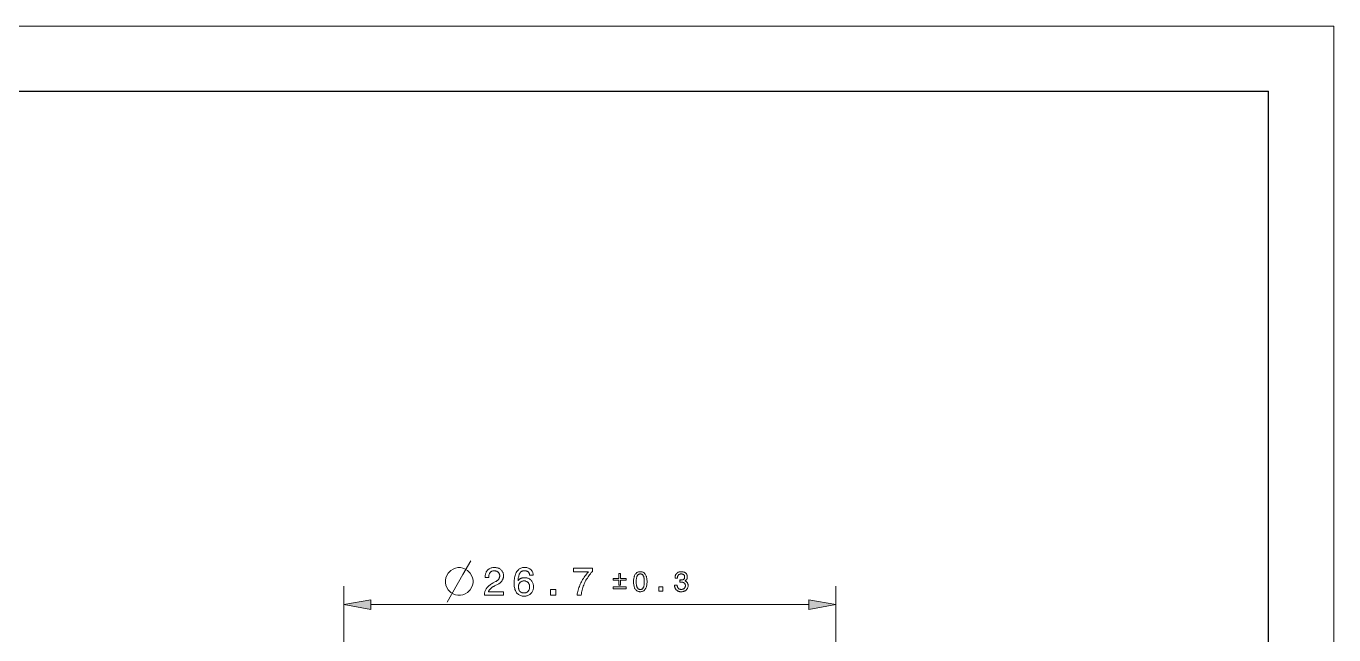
# Model space of a CAD drawing. Extents: x 0 to 420, y 0 to 594.
# Drawn here: x 278.2 to 420, y 527.9 to 594 of the extents above; entities that cross this region are included whole.
import ezdxf

# ---------------------------------------------------------------- set-up
doc = ezdxf.new("R2010")
doc.units = 0

msp = doc.modelspace()

# ---------------------------------------------------------------- linework, layer by layer
at = {"lineweight": 13}
for p, q in [((420.04, 594), (0, 594)), ((420.04, 0), (420.04, 594)), ((312.64, 494.34), (312.64, 533.23)), ((366.04, 494.14), (366.04, 533.23)), ((315.6, 531.23), (363.09, 531.23))]:
    msp.add_line(p, q, dxfattribs=at)
at = {"color": 3, "lineweight": 30}
for p in [(28.29, 586.93), (412.97, 7.07)]:
    msp.add_line(p, (412.97, 586.93), dxfattribs=at)
at = {"lineweight": 13}
for points in [[(325.32, 535.23), (325.02, 535.23), (324.77, 535.18), (324.52, 535.08), (324.27, 534.93), (323.97, 534.63), (323.82, 534.38), (323.72, 534.13), (323.67, 533.88), (323.67, 533.58), (323.72, 533.33), (323.82, 533.08), (323.97, 532.83), (324.27, 532.53), (324.52, 532.38), (324.77, 532.28), (325.02, 532.23), (325.32, 532.23), (325.57, 532.28), (325.82, 532.38), (326.07, 532.53), (326.37, 532.83), (326.52, 533.08), (326.62, 533.33), (326.67, 533.58), (326.67, 533.88), (326.62, 534.13), (326.52, 534.38), (326.37, 534.63), (326.07, 534.93), (325.82, 535.08), (325.57, 535.18)], [(327.91, 532.23), (327.91, 532.24), (327.91, 532.33), (327.92, 532.41), (327.93, 532.49), (327.95, 532.57), (327.96, 532.65), (327.99, 532.72), (328.01, 532.79), (328.05, 532.86), (328.08, 532.92), (328.12, 532.98), (328.16, 533.04), (328.22, 533.1), (328.27, 533.16), (328.34, 533.22), (328.41, 533.28), (328.49, 533.34), (328.57, 533.4), (328.66, 533.46), (328.76, 533.51), (328.87, 533.57), (329.12, 533.71), (329.17, 533.74), (329.21, 533.76), (329.25, 533.79), (329.28, 533.82), (329.32, 533.84), (329.35, 533.87), (329.38, 533.9), (329.41, 533.93), (329.43, 533.96), (329.46, 533.99), (329.48, 534.02), (329.49, 534.06), (329.51, 534.09), (329.52, 534.12), (329.54, 534.16), (329.54, 534.2), (329.55, 534.23), (329.56, 534.27), (329.56, 534.31), (329.56, 534.36), (329.56, 534.4), (329.55, 534.45), (329.55, 534.49), (329.54, 534.53), (329.52, 534.57), (329.5, 534.61), (329.48, 534.64), (329.46, 534.68), (329.43, 534.71), (329.4, 534.74), (329.36, 534.77), (329.33, 534.79), (329.29, 534.81), (329.25, 534.83), (329.21, 534.85), (329.16, 534.86), (329.12, 534.87), (329.07, 534.88), (329.01, 534.89), (328.96, 534.89), (328.91, 534.88), (328.86, 534.88), (328.81, 534.87), (328.76, 534.86), (328.72, 534.84), (328.68, 534.82), (328.64, 534.8), (328.6, 534.77), (328.56, 534.74), (328.53, 534.7), (328.5, 534.66), (328.48, 534.62), (328.45, 534.58), (328.43, 534.53), (328.41, 534.48), (328.4, 534.43), (328.39, 534.37), (328.38, 534.32), (328.38, 534.25), (328.37, 534.19), (328.37, 534.15), (327.98, 534.15), (327.98, 534.22), (327.99, 534.31), (327.99, 534.4), (328.01, 534.48), (328.03, 534.56), (328.05, 534.64), (328.08, 534.71), (328.11, 534.78), (328.16, 534.85), (328.2, 534.91), (328.25, 534.97), (328.31, 535.02), (328.37, 535.07), (328.43, 535.11), (328.5, 535.15), (328.57, 535.18), (328.65, 535.2), (328.72, 535.22), (328.81, 535.23), (328.89, 535.24), (328.98, 535.24), (329.07, 535.24), (329.15, 535.23), (329.23, 535.22), (329.31, 535.21), (329.38, 535.18), (329.45, 535.16), (329.52, 535.12), (329.58, 535.09), (329.64, 535.05), (329.7, 535), (329.75, 534.95), (329.8, 534.89), (329.84, 534.84), (329.87, 534.78), (329.9, 534.71), (329.93, 534.65), (329.95, 534.58), (329.96, 534.51), (329.97, 534.43), (329.97, 534.35), (329.97, 534.29), (329.97, 534.23), (329.96, 534.17), (329.95, 534.12), (329.93, 534.06), (329.91, 534.01), (329.89, 533.95), (329.87, 533.9), (329.84, 533.86), (329.81, 533.81), (329.78, 533.76), (329.74, 533.72), (329.7, 533.67), (329.66, 533.63), (329.61, 533.59), (329.56, 533.55), (329.51, 533.51), (329.45, 533.48), (329.39, 533.44), (329.32, 533.4), (329.07, 533.28), (329, 533.24), (328.93, 533.2), (328.87, 533.17), (328.81, 533.13), (328.76, 533.1), (328.71, 533.06), (328.67, 533.03), (328.62, 533), (328.59, 532.97), (328.55, 532.94), (328.52, 532.91), (328.49, 532.87), (328.47, 532.84), (328.44, 532.81), (328.42, 532.78), (328.4, 532.74), (328.38, 532.71), (328.37, 532.67), (328.36, 532.63), (328.35, 532.6), (329.97, 532.6), (329.97, 532.23)], [(333.2, 534.41), (332.8, 534.41), (332.8, 534.46), (332.79, 534.5), (332.78, 534.54), (332.77, 534.58), (332.75, 534.62), (332.73, 534.66), (332.71, 534.69), (332.69, 534.72), (332.67, 534.75), (332.64, 534.77), (332.61, 534.8), (332.58, 534.82), (332.55, 534.83), (332.51, 534.85), (332.48, 534.86), (332.44, 534.88), (332.4, 534.88), (332.35, 534.89), (332.31, 534.89), (332.26, 534.89), (332.2, 534.89), (332.13, 534.88), (332.08, 534.87), (332.02, 534.85), (331.97, 534.83), (331.92, 534.8), (331.87, 534.76), (331.83, 534.72), (331.79, 534.68), (331.76, 534.63), (331.72, 534.57), (331.69, 534.51), (331.66, 534.44), (331.64, 534.36), (331.62, 534.29), (331.6, 534.2), (331.58, 534.11), (331.57, 534.02), (331.56, 533.91), (331.55, 533.81), (331.58, 533.84), (331.6, 533.87), (331.63, 533.9), (331.66, 533.92), (331.69, 533.95), (331.72, 533.97), (331.76, 534), (331.79, 534.02), (331.82, 534.04), (331.86, 534.05), (331.9, 534.07), (331.94, 534.08), (331.97, 534.1), (332.01, 534.11), (332.05, 534.12), (332.09, 534.12), (332.14, 534.13), (332.18, 534.13), (332.22, 534.14), (332.27, 534.14), (332.35, 534.14), (332.43, 534.13), (332.51, 534.11), (332.58, 534.09), (332.65, 534.07), (332.72, 534.04), (332.79, 534), (332.85, 533.96), (332.91, 533.92), (332.96, 533.87), (333.01, 533.81), (333.06, 533.75), (333.1, 533.69), (333.13, 533.62), (333.16, 533.55), (333.18, 533.47), (333.2, 533.4), (333.21, 533.32), (333.22, 533.23), (333.23, 533.15), (333.22, 533.06), (333.21, 532.97), (333.2, 532.89), (333.18, 532.81), (333.16, 532.74), (333.12, 532.67), (333.09, 532.6), (333.05, 532.54), (333, 532.48), (332.94, 532.42), (332.89, 532.37), (332.82, 532.32), (332.76, 532.28), (332.69, 532.24), (332.62, 532.21), (332.54, 532.18), (332.46, 532.16), (332.38, 532.15), (332.3, 532.14), (332.21, 532.14), (332.1, 532.14), (332.01, 532.15), (331.91, 532.17), (331.83, 532.2), (331.74, 532.23), (331.66, 532.27), (331.59, 532.32), (331.52, 532.37), (331.46, 532.43), (331.4, 532.5), (331.35, 532.58), (331.3, 532.66), (331.26, 532.75), (331.22, 532.85), (331.19, 532.95), (331.16, 533.06), (331.14, 533.17), (331.13, 533.29), (331.12, 533.42), (331.12, 533.56), (331.12, 533.71), (331.13, 533.86), (331.15, 534.01), (331.17, 534.14), (331.19, 534.27), (331.23, 534.39), (331.27, 534.51), (331.31, 534.61), (331.36, 534.71), (331.42, 534.8), (331.48, 534.89), (331.55, 534.96), (331.62, 535.03), (331.69, 535.09), (331.78, 535.13), (331.86, 535.17), (331.95, 535.21), (332.05, 535.23), (332.15, 535.24), (332.25, 535.24), (332.34, 535.24), (332.42, 535.24), (332.49, 535.23), (332.57, 535.21), (332.64, 535.19), (332.7, 535.17), (332.76, 535.14), (332.82, 535.11), (332.88, 535.07), (332.93, 535.03), (332.98, 534.98), (333.02, 534.93), (333.06, 534.88), (333.09, 534.83), (333.12, 534.77), (333.15, 534.7), (333.17, 534.64), (333.18, 534.57), (333.19, 534.49)], [(337.96, 532.23), (337.98, 532.37), (338.01, 532.51), (338.04, 532.65), (338.07, 532.79), (338.11, 532.92), (338.15, 533.06), (338.2, 533.19), (338.25, 533.32), (338.3, 533.45), (338.36, 533.57), (338.42, 533.7), (338.49, 533.82), (338.56, 533.94), (338.64, 534.06), (338.72, 534.18), (338.8, 534.3), (338.89, 534.42), (338.99, 534.53), (339.09, 534.65), (339.19, 534.76), (337.55, 534.76), (337.55, 535.16), (339.61, 535.16), (339.61, 534.8), (339.5, 534.69), (339.41, 534.57), (339.32, 534.46), (339.23, 534.34), (339.15, 534.22), (339.07, 534.1), (338.99, 533.98), (338.92, 533.86), (338.85, 533.73), (338.79, 533.6), (338.73, 533.47), (338.68, 533.34), (338.63, 533.21), (338.58, 533.07), (338.54, 532.94), (338.5, 532.8), (338.47, 532.66), (338.44, 532.52), (338.42, 532.37), (338.4, 532.23)], [(344.08, 533.7), (344.09, 533.8), (344.09, 533.9), (344.1, 534), (344.11, 534.09), (344.13, 534.17), (344.15, 534.25), (344.18, 534.32), (344.2, 534.39), (344.23, 534.45), (344.27, 534.51), (344.31, 534.56), (344.35, 534.61), (344.4, 534.65), (344.45, 534.69), (344.5, 534.72), (344.55, 534.74), (344.61, 534.76), (344.68, 534.78), (344.74, 534.79), (344.81, 534.79), (344.88, 534.79), (344.95, 534.78), (345.01, 534.76), (345.07, 534.74), (345.13, 534.72), (345.18, 534.69), (345.23, 534.65), (345.27, 534.61), (345.32, 534.57), (345.35, 534.51), (345.39, 534.46), (345.42, 534.39), (345.45, 534.32), (345.47, 534.25), (345.49, 534.17), (345.51, 534.09), (345.52, 534), (345.53, 533.9), (345.54, 533.8), (345.54, 533.7), (345.54, 533.6), (345.53, 533.5), (345.52, 533.4), (345.51, 533.31), (345.49, 533.23), (345.47, 533.15), (345.45, 533.08), (345.42, 533.01), (345.39, 532.95), (345.35, 532.89), (345.32, 532.84), (345.27, 532.79), (345.23, 532.75), (345.18, 532.71), (345.13, 532.68), (345.07, 532.66), (345.01, 532.64), (344.95, 532.63), (344.88, 532.62), (344.81, 532.62), (344.74, 532.62), (344.68, 532.63), (344.61, 532.64), (344.55, 532.66), (344.5, 532.68), (344.45, 532.71), (344.4, 532.75), (344.35, 532.79), (344.31, 532.84), (344.27, 532.89), (344.23, 532.95), (344.2, 533.01), (344.18, 533.08), (344.15, 533.15), (344.13, 533.23), (344.11, 533.31), (344.1, 533.4), (344.09, 533.5), (344.09, 533.6)], [(348.53, 533.33), (348.81, 533.33), (348.81, 533.29), (348.81, 533.25), (348.82, 533.21), (348.83, 533.17), (348.84, 533.14), (348.85, 533.1), (348.87, 533.07), (348.89, 533.04), (348.91, 533.02), (348.93, 532.99), (348.95, 532.97), (348.98, 532.95), (349.01, 532.93), (349.04, 532.91), (349.07, 532.9), (349.1, 532.89), (349.14, 532.88), (349.18, 532.87), (349.22, 532.87), (349.26, 532.87), (349.3, 532.87), (349.34, 532.87), (349.37, 532.88), (349.41, 532.89), (349.44, 532.9), (349.47, 532.91), (349.5, 532.92), (349.53, 532.94), (349.56, 532.96), (349.58, 532.98), (349.6, 533), (349.62, 533.03), (349.64, 533.05), (349.66, 533.08), (349.67, 533.11), (349.68, 533.14), (349.69, 533.18), (349.7, 533.21), (349.7, 533.25), (349.7, 533.28), (349.7, 533.32), (349.7, 533.35), (349.69, 533.38), (349.68, 533.41), (349.67, 533.44), (349.66, 533.47), (349.64, 533.49), (349.63, 533.52), (349.61, 533.54), (349.58, 533.56), (349.56, 533.58), (349.53, 533.59), (349.5, 533.61), (349.47, 533.62), (349.44, 533.63), (349.41, 533.64), (349.37, 533.65), (349.33, 533.65), (349.3, 533.65), (349.25, 533.66), (349.25, 533.66), (349.24, 533.66), (349.24, 533.66), (349.23, 533.66), (349.22, 533.66), (349.22, 533.66), (349.21, 533.66), (349.2, 533.65), (349.2, 533.65), (349.19, 533.65), (349.19, 533.65), (349.18, 533.65), (349.17, 533.65), (349.16, 533.65), (349.15, 533.65), (349.15, 533.65), (349.14, 533.65), (349.13, 533.65), (349.12, 533.65), (349.11, 533.65), (349.11, 533.89), (349.11, 533.89), (349.12, 533.89), (349.13, 533.89), (349.13, 533.89), (349.14, 533.89), (349.14, 533.89), (349.15, 533.89), (349.16, 533.89), (349.16, 533.89), (349.17, 533.89), (349.17, 533.89), (349.18, 533.89), (349.19, 533.88), (349.19, 533.88), (349.2, 533.88), (349.2, 533.88), (349.21, 533.88), (349.21, 533.88), (349.22, 533.88), (349.22, 533.88), (349.26, 533.89), (349.3, 533.89), (349.34, 533.89), (349.37, 533.9), (349.4, 533.9), (349.43, 533.91), (349.46, 533.92), (349.48, 533.94), (349.5, 533.95), (349.52, 533.96), (349.54, 533.98), (349.56, 534), (349.57, 534.02), (349.59, 534.04), (349.6, 534.07), (349.61, 534.09), (349.61, 534.12), (349.62, 534.15), (349.62, 534.18), (349.62, 534.21), (349.62, 534.24), (349.62, 534.27), (349.61, 534.3), (349.61, 534.33), (349.6, 534.35), (349.59, 534.38), (349.58, 534.4), (349.56, 534.42), (349.55, 534.44), (349.53, 534.46), (349.51, 534.47), (349.49, 534.49), (349.46, 534.5), (349.44, 534.51), (349.41, 534.52), (349.38, 534.53), (349.35, 534.53), (349.32, 534.54), (349.29, 534.54), (349.25, 534.54), (349.21, 534.54), (349.18, 534.54), (349.14, 534.53), (349.11, 534.52), (349.08, 534.51), (349.05, 534.5), (349.02, 534.49), (348.99, 534.47), (348.97, 534.45), (348.95, 534.43), (348.93, 534.4), (348.91, 534.38), (348.9, 534.35), (348.88, 534.32), (348.87, 534.29), (348.86, 534.25), (348.85, 534.22), (348.85, 534.18), (348.85, 534.14), (348.84, 534.09), (348.58, 534.09), (348.58, 534.11), (348.58, 534.18), (348.58, 534.23), (348.59, 534.29), (348.61, 534.34), (348.62, 534.39), (348.64, 534.44), (348.66, 534.49), (348.69, 534.53), (348.72, 534.57), (348.76, 534.61), (348.79, 534.64), (348.83, 534.67), (348.87, 534.7), (348.92, 534.72), (348.97, 534.74), (349.02, 534.76), (349.07, 534.77), (349.12, 534.78), (349.18, 534.79), (349.24, 534.79), (349.3, 534.79), (349.36, 534.78), (349.42, 534.78), (349.47, 534.77), (349.52, 534.75), (349.57, 534.74), (349.62, 534.72), (349.66, 534.69), (349.7, 534.67), (349.74, 534.64), (349.77, 534.61), (349.8, 534.58), (349.83, 534.54), (349.85, 534.5), (349.87, 534.46), (349.89, 534.42), (349.9, 534.37), (349.91, 534.33), (349.91, 534.28), (349.91, 534.22), (349.91, 534.19), (349.91, 534.16), (349.91, 534.14), (349.9, 534.11), (349.9, 534.08), (349.89, 534.06), (349.88, 534.03), (349.87, 534.01), (349.86, 533.99), (349.85, 533.96), (349.83, 533.94), (349.82, 533.92), (349.8, 533.9), (349.78, 533.89), (349.76, 533.87), (349.74, 533.85), (349.72, 533.84), (349.7, 533.82), (349.67, 533.81), (349.65, 533.8), (349.68, 533.79), (349.71, 533.77), (349.74, 533.76), (349.77, 533.74), (349.8, 533.72), (349.82, 533.7), (349.85, 533.68), (349.87, 533.66), (349.89, 533.63), (349.91, 533.61), (349.92, 533.58), (349.94, 533.55), (349.95, 533.52), (349.96, 533.49), (349.97, 533.46), (349.98, 533.43), (349.99, 533.39), (349.99, 533.36), (349.99, 533.32), (349.99, 533.28), (349.99, 533.22), (349.99, 533.17), (349.98, 533.11), (349.96, 533.06), (349.94, 533.01), (349.92, 532.96), (349.89, 532.92), (349.86, 532.88), (349.83, 532.84), (349.79, 532.8), (349.75, 532.76), (349.7, 532.73), (349.65, 532.71), (349.6, 532.68), (349.55, 532.66), (349.49, 532.64), (349.43, 532.63), (349.37, 532.62), (349.31, 532.62), (349.24, 532.62), (349.18, 532.62), (349.11, 532.62), (349.06, 532.63), (349, 532.65), (348.95, 532.66), (348.9, 532.68), (348.85, 532.71), (348.8, 532.74), (348.76, 532.77), (348.72, 532.81), (348.68, 532.85), (348.65, 532.89), (348.62, 532.93), (348.6, 532.98), (348.58, 533.03), (348.56, 533.08), (348.55, 533.13), (348.54, 533.19), (348.53, 533.25), (348.53, 533.31)], [(332.81, 533.14), (332.81, 533.2), (332.8, 533.25), (332.79, 533.31), (332.78, 533.36), (332.77, 533.4), (332.75, 533.45), (332.73, 533.49), (332.7, 533.53), (332.68, 533.57), (332.65, 533.61), (332.61, 533.64), (332.58, 533.67), (332.54, 533.7), (332.5, 533.72), (332.46, 533.74), (332.41, 533.76), (332.37, 533.77), (332.32, 533.78), (332.27, 533.78), (332.22, 533.78), (332.16, 533.78), (332.11, 533.78), (332.05, 533.77), (332, 533.76), (331.96, 533.74), (331.91, 533.72), (331.87, 533.7), (331.83, 533.67), (331.79, 533.64), (331.76, 533.61), (331.73, 533.58), (331.7, 533.54), (331.67, 533.5), (331.65, 533.45), (331.63, 533.41), (331.62, 533.36), (331.6, 533.31), (331.6, 533.25), (331.59, 533.2), (331.59, 533.14), (331.59, 533.08), (331.6, 533.02), (331.6, 532.97), (331.62, 532.92), (331.63, 532.87), (331.65, 532.82), (331.67, 532.78), (331.7, 532.73), (331.72, 532.69), (331.76, 532.66), (331.79, 532.62), (331.83, 532.59), (331.86, 532.57), (331.91, 532.54), (331.95, 532.53), (332, 532.51), (332.04, 532.5), (332.09, 532.49), (332.15, 532.48), (332.2, 532.48), (332.26, 532.48), (332.31, 532.49), (332.36, 532.5), (332.4, 532.51), (332.45, 532.53), (332.49, 532.55), (332.53, 532.57), (332.57, 532.6), (332.61, 532.63), (332.64, 532.66), (332.67, 532.7), (332.7, 532.74), (332.73, 532.78), (332.75, 532.83), (332.77, 532.87), (332.78, 532.92), (332.79, 532.97), (332.8, 533.03), (332.81, 533.08)], [(342.47, 533.33), (342.47, 533.86), (341.87, 533.86), (341.87, 534.06), (342.47, 534.06), (342.47, 534.58), (342.68, 534.58), (342.68, 534.06), (343.28, 534.06), (343.28, 533.86), (342.68, 533.86), (342.68, 533.33)], [(344.37, 533.7), (344.37, 533.62), (344.38, 533.54), (344.38, 533.46), (344.39, 533.39), (344.4, 533.32), (344.41, 533.26), (344.43, 533.21), (344.44, 533.15), (344.46, 533.11), (344.48, 533.06), (344.5, 533.03), (344.53, 532.99), (344.55, 532.96), (344.58, 532.94), (344.62, 532.91), (344.65, 532.9), (344.69, 532.88), (344.73, 532.87), (344.77, 532.87), (344.81, 532.86), (344.86, 532.87), (344.9, 532.87), (344.94, 532.88), (344.97, 532.9), (345.01, 532.91), (345.04, 532.94), (345.07, 532.96), (345.1, 532.99), (345.12, 533.02), (345.14, 533.06), (345.16, 533.1), (345.18, 533.15), (345.2, 533.2), (345.21, 533.26), (345.22, 533.32), (345.23, 533.39), (345.24, 533.46), (345.24, 533.53), (345.25, 533.61), (345.25, 533.7), (345.25, 533.79), (345.24, 533.87), (345.24, 533.94), (345.23, 534.01), (345.22, 534.08), (345.21, 534.14), (345.2, 534.2), (345.18, 534.25), (345.16, 534.3), (345.14, 534.34), (345.12, 534.38), (345.1, 534.41), (345.07, 534.44), (345.04, 534.47), (345.01, 534.49), (344.97, 534.51), (344.94, 534.52), (344.9, 534.53), (344.86, 534.54), (344.81, 534.54), (344.77, 534.54), (344.73, 534.53), (344.69, 534.52), (344.65, 534.51), (344.62, 534.49), (344.58, 534.47), (344.55, 534.44), (344.53, 534.41), (344.5, 534.38), (344.48, 534.34), (344.46, 534.29), (344.44, 534.25), (344.43, 534.19), (344.41, 534.14), (344.4, 534.08), (344.39, 534.01), (344.38, 533.94), (344.38, 533.86), (344.37, 533.78)], [(335.06, 532.23), (335.06, 532.87), (335.66, 532.87), (335.66, 532.23)], [(341.87, 533.13), (343.28, 533.13), (343.28, 532.92), (341.87, 532.92)], [(346.84, 532.68), (346.84, 533.13), (347.26, 533.13), (347.26, 532.68)], [(315.6, 531.75), (312.64, 531.23), (315.6, 530.7)], [(363.09, 530.7), (366.04, 531.23), (363.09, 531.75)]]:
    msp.add_lwpolyline(points, close=True, dxfattribs=at)
msp.add_lwpolyline([(323.87, 531.48), (325.57, 534.48), (326.42, 535.98)], dxfattribs=at)
for points in [[(315.6, 531.75), (312.64, 531.23), (315.6, 531.75), (315.6, 530.7)], [(363.09, 530.7), (366.04, 531.23), (363.09, 530.7), (363.09, 531.75)]]:
    msp.add_solid(points, dxfattribs=at)

doc.saveas('drawing.dxf')
